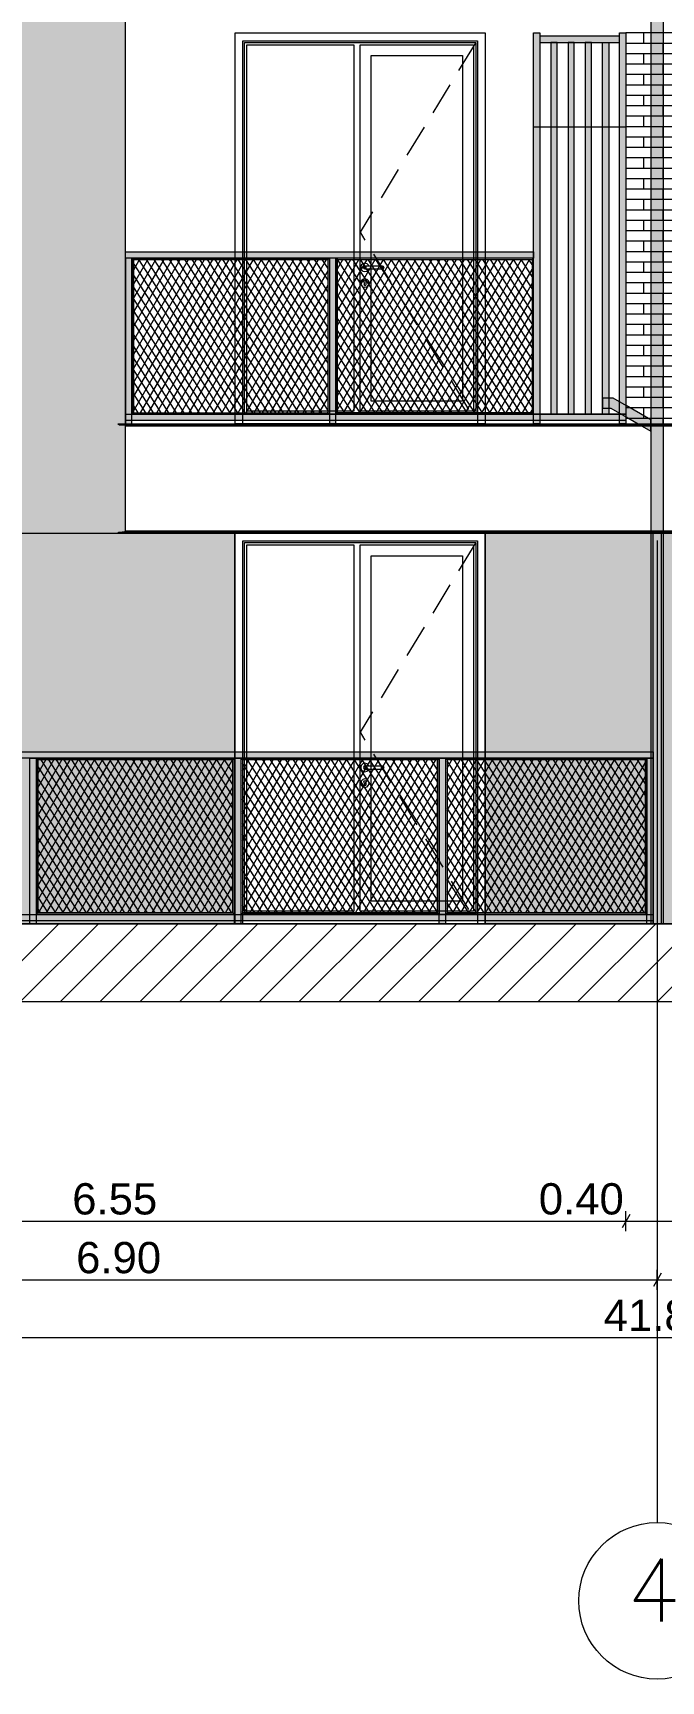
# Model space of a CAD drawing. Header units: millimetres. Extents: x 476244520 to 476657119, y 4620824743 to 4621446928.
# Drawn here: x 476620667 to 476624684, y 4621067900 to 4621078446 of the extents above; entities that cross this region are included whole.
import ezdxf

# ---------------------------------------------------------------- set-up
doc = ezdxf.new("R2010")
doc.units = ezdxf.units.MM
doc.header["$MEASUREMENT"] = 0
doc.set_wipeout_variables(frame=1)
doc.linetypes.add('Hidden Line', pattern=[317.5, 211.666667, -105.833333])
doc.linetypes.add('Wipeout_Contour', pattern=[1000, 0, -1000])
for name, color, linetype, lineweight in [('0_Pen_No__250_Pen_No__255', 255, 'Continuous', 0), ('0_Pen_No__250_Pen_No__7', 7, 'Continuous', 0), ('2D Drafting - General_Pen_No__7_Pen_No__250', 7, 'Continuous', 0), ('2D Drafting - General_Pen_No__7_Pen_No__7', 7, 'Continuous', 0), ('a-iataki_Pen_No__5_Pen_No__5_Pen_No__142', 142, 'Continuous', 0), ('New_2D Drafting - General_Pen_No__30_Pen_No__9_Pen_No__9_Pen_No__253', 252, 'Continuous', 0), ('New_2D Drafting - General_Pen_No__30_Pen_No__9_Pen_No__9_Pen_No__255', 255, 'Continuous', 0), ('New_2D Drafting - General_Pen_No__30_Pen_No__9_Pen_No__9_Pen_No__7', 7, 'Continuous', 0), ('New_2D Drafting - General_Pen_No__4', 7, 'Continuous', 0), ('New_2D Drafting - General_Pen_No__7', 7, 'Continuous', 0), ('New_Structural - Bearing_Pen_No__250', 7, 'Continuous', 0), ('Structural - Bearing_Pen_No__250', 7, 'Continuous', 0), ('zoma_Pen_No__142', 142, 'Continuous', 0), ('zoma_Pen_No__5_Pen_No__5_Pen_No__142', 142, 'Continuous', 0)]:
    doc.layers.add(name, color=color, linetype=linetype, lineweight=lineweight)
doc.layers.add('New_2D Drafting - General_Pen_No__30_Pen_No__9_Pen_No__9', color=7, linetype='Continuous')
doc.layers.add('zoma', color=7, linetype='Continuous')
doc.styles.add('GENERATED_STYLE_2', font='arial.ttf')
doc.dimstyles.new('GENERATED_STYLE__1', dxfattribs={"dimtxt": 200, "dimasz": 64.421331, "dimexe": 0.18, "dimexo": 3, "dimgap": 0.09, "dimtad": 1, "dimtih": 1, "dimtoh": 1, "dimlfac": 0.001, "dimzin": 0, "dimdsep": 46, "dimtxsty": 'GENERATED_STYLE_2', "dimblk": 'ARROWHEAD_2', "dimblk1": 'ARROWHEAD_2', "dimblk2": 'ARROWHEAD_2', "dimcen": 0.09, "dimclrd": 142, "dimclre": 142, "dimclrt": 142, "dimadec": 0, "dimazin": 0, "dimtfac": 1, "dimtdec": 4, "dimtmove": 0, "dimatfit": 3, "dimfxl": 1, "dimtolj": 1, "dimtzin": 0, "dimarcsym": 0})
pattern_1 = [(0, (476844527.15, 4621385791.044), (0, 66.64), []), (90, (476844527.15, 4621385791.04), (-244.8, 0), [66.64, -66.64]), (90, (476844649.55, 4621385857.68), (-244.8, 0), [66.64, -66.64])]
pattern_2 = [(60, (476844527.15, 4621385791.044), (-38.971143, 22.5), []), (122.833095, (476844527.15, 4621385791.044), (36.8060797, 18.75), [])]

# ---------------------------------------------------------------- blocks, each defined once
blk = doc.blocks.new('*D19', base_point=(476844527, 4621385791))
at = {"layer": 'zoma_Pen_No__142', "color": 142, "linetype": 'Continuous', "lineweight": 0, "transparency": 16777216}
for p, q in [((476617784, 4621070510), (476617735, 4621070425)), ((476617759, 4621070404), (476617759, 4621070531)), ((476617759, 4621070467), (476624659, 4621070467)), ((476624684, 4621070510), (476624635, 4621070425)), ((476624659, 4621070404), (476624659, 4621070531))]:
    blk.add_line(p, q, dxfattribs=at)
at = {"layer": 'zoma_Pen_No__142', "color": 142, "lineweight": 0, "transparency": 16777216, "insert": (476620943, 4621070507), "char_height": 200, "attachment_point": 7, "style": 'GENERATED_STYLE_2'}
blk.add_mtext('\\A1;{\\pql;\\fArial CYR|b0|i0|c204|p34;6.90}', dxfattribs=at)
blk = doc.blocks.new('ARROWHEAD_2')
at = {"color": 0, "linetype": 'Continuous', "lineweight": 0}
for p, q in [((0, 0), (-1, 0)), ((-0.38, -0.66), (0.38, 0.66))]:
    blk.add_line(p, q, dxfattribs=at)
blk = doc.blocks.new('*D20', base_point=(476844527, 4621385791))
at = {"layer": 'zoma_Pen_No__142', "color": 142, "linetype": 'Continuous', "lineweight": 0, "transparency": 16777216}
for p, q in [((476624684, 4621070510), (476624635, 4621070425)), ((476624659, 4621070404), (476624659, 4621070531)), ((476624659, 4621070467), (476631559, 4621070467)), ((476631584, 4621070510), (476631535, 4621070425)), ((476631559, 4621070404), (476631559, 4621070531))]:
    blk.add_line(p, q, dxfattribs=at)
at = {"layer": 'zoma_Pen_No__142', "color": 142, "lineweight": 0, "transparency": 16777216, "insert": (476627843, 4621070507), "char_height": 200, "attachment_point": 7, "style": 'GENERATED_STYLE_2'}
blk.add_mtext('\\A1;{\\pql;\\fArial CYR|b0|i0|c204|p34;6.90}', dxfattribs=at)
blk = doc.blocks.new('*D23', base_point=(476844527, 4621385791))
at = {"layer": 'zoma_Pen_No__142', "color": 142, "linetype": 'Continuous', "lineweight": 0, "transparency": 16777216}
for p, q in [((476603759, 4621070035), (476603759, 4621070162)), ((476645559, 4621070035), (476645559, 4621070162)), ((476603718, 4621070098), (476603759, 4621070098)), ((476603784, 4621070141), (476603735, 4621070056)), ((476603759, 4621070098), (476645559, 4621070098)), ((476645535, 4621070056), (476645584, 4621070141)), ((476645559, 4621070098), (476645601, 4621070098))]:
    blk.add_line(p, q, dxfattribs=at)
at = {"layer": 'zoma_Pen_No__142', "color": 142, "lineweight": 0, "transparency": 16777216, "insert": (476624317, 4621070138), "char_height": 200, "attachment_point": 7, "style": 'GENERATED_STYLE_2'}
blk.add_mtext('\\A1;{\\pql;\\fArial CYR|b0|i0|c204|p34;41.80}', dxfattribs=at)
blk = doc.blocks.new('*D192', base_point=(476844527, 4621385791))
at = {"layer": 'zoma_Pen_No__142', "color": 142, "linetype": 'Continuous', "lineweight": 0, "transparency": 16777216}
for p, q in [((476617934, 4621070886), (476617885, 4621070801)), ((476617909, 4621070780), (476617909, 4621070907)), ((476624484, 4621070886), (476624435, 4621070801)), ((476624459, 4621070780), (476624459, 4621070907)), ((476617909, 4621070843), (476624459, 4621070843))]:
    blk.add_line(p, q, dxfattribs=at)
at = {"layer": 'zoma_Pen_No__142', "color": 142, "lineweight": 0, "transparency": 16777216, "char_height": 200, "attachment_point": 7, "style": 'GENERATED_STYLE_2'}
for s, insert in [('\\A1;{\\pql;\\fArial CYR|b0|i0|c204|p34;6.55}', (476620918, 4621070883)), ('\\A1;{\\pql;\\fArial CYR|b0|i0|c204|p34;0.40}', (476623902, 4621070883))]:
    blk.add_mtext(s, dxfattribs=dict(at, insert=insert))
blk = doc.blocks.new('*D193', base_point=(476844527, 4621385791))
at = {"layer": 'zoma_Pen_No__142', "color": 142, "linetype": 'Continuous', "lineweight": 0, "transparency": 16777216}
for p, q in [((476624484, 4621070886), (476624435, 4621070801)), ((476624459, 4621070780), (476624459, 4621070907)), ((476624884, 4621070886), (476624835, 4621070801)), ((476624859, 4621070780), (476624859, 4621070907)), ((476624459, 4621070843), (476624859, 4621070843))]:
    blk.add_line(p, q, dxfattribs=at)

msp = doc.modelspace()

# ---------------------------------------------------------------- hatches: boundary and pattern name
at = {"layer": '2D Drafting - General_Pen_No__7_Pen_No__7', "linetype": 'Continuous', "lineweight": 0}
h = msp.add_hatch(dxfattribs=at)
h.set_pattern_fill('MASONRY_BLOCK', style=0, pattern_type=2)
h.set_pattern_definition([(45, (476844527.15, 4621385791.04), (-127.27922, 127.27922), [])])
h.paths.add_polyline_path([(476597119.001, 4621072245.534), (476597119.001, 4621072745.53), (476655443.329, 4621072745.535), (476655443.329, 4621072245.534)])
at = {"layer": 'New_2D Drafting - General_Pen_No__30_Pen_No__9_Pen_No__9_Pen_No__253', "linetype": 'Continuous', "lineweight": 0}
h = msp.add_hatch(dxfattribs=at)
h.set_pattern_fill('BRICK___RUNNING_BOND', color=252, style=0, pattern_type=2)
h.set_pattern_definition(pattern_1)
h.paths.add_polyline_path([(476617959.239, 4621075245.534), (476621259.239, 4621075245.534), (476621259.239, 4621084845.57), (476624459.239, 4621084845.57), (476624459.239, 4621082345.576), (476624859.239, 4621082345.576), (476624859.239, 4621084845.57), (476628059.239, 4621084845.57), (476628059.239, 4621075245.581), (476631359.239, 4621075245.581), (476631359.239, 4621085945.125), (476617959.239, 4621085945.125)])
h.paths.add_polyline_path([(476618659.237, 4621084845.569), (476618659.237, 4621083245.569), (476620259.237, 4621083245.569), (476620259.237, 4621084845.569)], flags=0)
h.paths.add_polyline_path([(476618659.237, 4621081645.569), (476618659.237, 4621080045.569), (476620259.237, 4621080045.569), (476620259.237, 4621081645.569)], flags=0)
h.paths.add_polyline_path([(476618659.237, 4621078445.569), (476618659.237, 4621076845.569), (476620259.237, 4621076845.569), (476620259.237, 4621078445.569)], flags=0)
h.paths.add_polyline_path([(476630659.241, 4621081645.569), (476629059.241, 4621081645.569), (476629059.241, 4621080045.569), (476630659.241, 4621080045.569)], flags=0)
h.paths.add_polyline_path([(476630659.241, 4621078445.569), (476629059.241, 4621078445.569), (476629059.241, 4621076845.569), (476630659.241, 4621076845.569)], flags=0)
h.paths.add_polyline_path([(476630659.241, 4621084845.569), (476629059.241, 4621084845.569), (476629059.241, 4621083245.569), (476630659.241, 4621083245.569)], flags=0)
for points in [[(476620259.049, 4621075245.569), (476621959.049, 4621075245.569), (476621959.049, 4621072745.499), (476620259.049, 4621072745.499)], [(476623559.049, 4621075245.569), (476625759.053, 4621075245.569), (476625759.053, 4621072745.499), (476623559.049, 4621072745.499)]]:
    msp.add_hatch(color=252, dxfattribs=at).paths.add_polyline_path(points)
at = {"layer": 'New_2D Drafting - General_Pen_No__30_Pen_No__9_Pen_No__9_Pen_No__255', "linetype": 'Continuous', "lineweight": 0}
for points in [[(476623869.239, 4621078445.57), (476623909.239, 4621078445.57), (476623909.239, 4621075945.576), (476623869.239, 4621075945.576)], [(476623979.239, 4621078385.483), (476623979.239, 4621076005.602), (476624019.239, 4621076005.602), (476624019.239, 4621078385.483)], [(476624089.239, 4621078385.483), (476624089.239, 4621076005.602), (476624129.239, 4621076005.602), (476624129.239, 4621078385.483)], [(476624199.239, 4621078385.483), (476624199.239, 4621076005.602), (476624239.239, 4621076005.602), (476624239.239, 4621078385.483)], [(476624309.239, 4621078385.483), (476624349.239, 4621078385.483), (476624349.239, 4621076005.602), (476624309.239, 4621076005.602)], [(476621259.239, 4621077005.603), (476621259.239, 4621077045.603), (476623869.014, 4621077045.603), (476623869.014, 4621077005.603)], [(476621259.239, 4621075945.61), (476621299.239, 4621075945.61), (476621299.239, 4621077005.603), (476621259.239, 4621077005.603)], [(476621299.239, 4621076005.576), (476621309.239, 4621076015.576), (476621309.239, 4621076995.603), (476621299.239, 4621077005.603)], [(476622554.126, 4621076995.603), (476622564.126, 4621077005.603), (476621299.239, 4621077005.603), (476621309.239, 4621076995.603)], [(476622564.126, 4621076005.576), (476622554.126, 4621076015.576), (476622554.126, 4621076995.603), (476622564.126, 4621077005.603)], [(476622564.126, 4621075945.576), (476622604.126, 4621075945.576), (476622604.126, 4621077005.603), (476622564.126, 4621077005.603)], [(476622604.126, 4621076005.602), (476622614.126, 4621076015.602), (476622614.126, 4621076995.63), (476622604.126, 4621077005.63)], [(476623858.928, 4621076995.603), (476623869.014, 4621077005.603), (476622604.153, 4621077005.603), (476622614.153, 4621076995.603)], [(476623869.014, 4621077005.603), (476623858.928, 4621076995.603), (476623858.928, 4621076015.576), (476623869.014, 4621076005.602)], [(476622554.126, 4621076015.602), (476622564.126, 4621076005.602), (476621299.239, 4621076005.602), (476621309.239, 4621076015.602)], [(476623858.917, 4621076015.587), (476623869.014, 4621076005.602), (476622604.153, 4621076005.602), (476622614.16, 4621076015.61)], [(476624684.051, 4621075245.581), (476624684.051, 4621072745.532), (476624634.051, 4621072745.532), (476624634.051, 4621075245.581)], [(476624634.051, 4621073845.526), (476624634.051, 4621073805.526), (476618009.051, 4621073805.526), (476618009.051, 4621073845.526)], [(476620687.051, 4621072745.499), (476620647.051, 4621072745.499), (476620647.051, 4621073805.526), (476620687.051, 4621073805.526)], [(476620697.051, 4621073795.526), (476620687.051, 4621073805.526), (476621956.051, 4621073805.526), (476621946.051, 4621073795.526)], [(476620687.051, 4621072805.499), (476620697.051, 4621072815.499), (476620697.051, 4621073795.526), (476620687.051, 4621073805.526)], [(476621956.051, 4621072805.499), (476621946.051, 4621072815.499), (476621946.051, 4621073795.526), (476621956.051, 4621073805.526)], [(476621996.051, 4621072745.499), (476621956.051, 4621072745.499), (476621956.051, 4621073805.526), (476621996.051, 4621073805.526)], [(476622006.051, 4621073795.526), (476621996.051, 4621073805.526), (476623265.051, 4621073805.526), (476623255.051, 4621073795.526)], [(476623265.051, 4621072805.499), (476623255.051, 4621072815.499), (476623255.051, 4621073795.526), (476623265.051, 4621073805.526)], [(476623305.051, 4621072745.499), (476623265.051, 4621072745.499), (476623265.051, 4621073805.526), (476623305.051, 4621073805.526)], [(476623315.051, 4621073795.526), (476623305.051, 4621073805.526), (476624594.051, 4621073805.526), (476624584.051, 4621073795.526)], [(476624594.051, 4621072805.499), (476624584.051, 4621072815.499), (476624584.051, 4621073795.526), (476624594.051, 4621073805.526)], [(476624634.051, 4621072745.532), (476624594.051, 4621072745.532), (476624594.051, 4621073805.526), (476624634.051, 4621073805.526)], [(476624634.056, 4621072805.525), (476624634.056, 4621072765.525), (476618009.051, 4621072765.525), (476618009.051, 4621072805.525)], [(476620697.051, 4621072815.499), (476620687.051, 4621072805.499), (476621956.051, 4621072805.499), (476621946.051, 4621072815.499)], [(476622006.051, 4621072815.499), (476621996.051, 4621072805.499), (476623265.051, 4621072805.499), (476623255.051, 4621072815.499)], [(476623315.051, 4621072815.499), (476623305.051, 4621072805.499), (476624594.051, 4621072805.499), (476624584.051, 4621072815.499)]]:
    msp.add_hatch(color=255, dxfattribs=at).paths.add_polyline_path(points)
at = {"layer": 'New_2D Drafting - General_Pen_No__7', "linetype": 'Continuous', "lineweight": 0}
h = msp.add_hatch(dxfattribs=at)
h.set_pattern_fill('BATT_INSULATION', style=0, pattern_type=2)
h.set_pattern_definition(pattern_2)
h.paths.add_polyline_path([(476621309.239, 4621076015.602), (476622554.126, 4621076015.602), (476622554.126, 4621076995.603), (476621309.239, 4621076995.603)])
h = msp.add_hatch(dxfattribs=at)
h.set_pattern_fill('BATT_INSULATION', style=0, pattern_type=2)
h.set_pattern_definition(pattern_2)
h.paths.add_polyline_path([(476622614.126, 4621076995.603), (476623858.928, 4621076995.603), (476623858.928, 4621076015.576), (476622614.126, 4621076015.576)])
h = msp.add_hatch(dxfattribs=at)
h.set_pattern_fill('BATT_INSULATION', style=0, pattern_type=2)
h.set_pattern_definition(pattern_2)
h.paths.add_polyline_path([(476621946.051, 4621073795.526), (476620697.051, 4621073795.526), (476620697.051, 4621072815.499), (476621946.051, 4621072815.499)])
h = msp.add_hatch(dxfattribs=at)
h.set_pattern_fill('BATT_INSULATION', style=0, pattern_type=2)
h.set_pattern_definition(pattern_2)
h.paths.add_polyline_path([(476623255.051, 4621073795.526), (476622006.051, 4621073795.526), (476622006.051, 4621072815.499), (476623255.051, 4621072815.499)])
h = msp.add_hatch(dxfattribs=at)
h.set_pattern_fill('BATT_INSULATION', style=0, pattern_type=2)
h.set_pattern_definition(pattern_2)
h.paths.add_polyline_path([(476624584.051, 4621073795.526), (476623315.051, 4621073795.526), (476623315.051, 4621072815.499), (476624584.051, 4621072815.499)])

# ---------------------------------------------------------------- linework, layer by layer
at = {"layer": '2D Drafting - General_Pen_No__7_Pen_No__250', "color": 7, "linetype": 'Continuous', "lineweight": 0, "flags": 128}
msp.add_lwpolyline([(476597119.001, 4621072245.534), (476597119.001, 4621072745.53), (476655443.329, 4621072745.535), (476655443.329, 4621072245.534)], close=True, dxfattribs=at)
at = {"layer": '2D Drafting - General_Pen_No__7_Pen_No__7', "color": 7, "linetype": 'Continuous', "lineweight": 0, "flags": 128}
for points in [[(476623555.121, 4621075945.569), (476621959.237, 4621075945.569), (476621959.237, 4621078445.569), (476623559.237, 4621078445.569)], [(476623559.237, 4621078445.569), (476623559.237, 4621075945.569), (476623555.121, 4621075945.569)], [(476623554.933, 4621072745.569), (476621959.049, 4621072745.569), (476621959.049, 4621075245.569), (476623559.049, 4621075245.569)], [(476623559.049, 4621075245.569), (476623559.049, 4621072745.569), (476623554.933, 4621072745.569)]]:
    msp.add_lwpolyline(points, dxfattribs=at)
for points in [[(476622009.237, 4621078395.568), (476623509.237, 4621078395.568), (476623509.237, 4621075945.569), (476622009.237, 4621075945.571)], [(476622019.237, 4621078385.568), (476623499.237, 4621078385.568), (476623499.237, 4621076005.571), (476622019.237, 4621076005.571)], [(476622034.237, 4621078370.568), (476622719.237, 4621078370.568), (476622719.237, 4621076025.571), (476622034.237, 4621076025.571)], [(476622759.233, 4621078370.568), (476623484.237, 4621078370.568), (476623484.237, 4621076025.571), (476622759.237, 4621076025.571)], [(476622829.237, 4621078300.568), (476623414.237, 4621078300.568), (476623414.237, 4621076090.571), (476622829.237, 4621076090.571)], [(476622009.049, 4621075195.568), (476623509.049, 4621075195.568), (476623509.049, 4621072745.569), (476622009.049, 4621072745.571)], [(476622019.049, 4621075185.568), (476623499.049, 4621075185.568), (476623499.049, 4621072805.571), (476622019.049, 4621072805.571)], [(476622034.049, 4621075170.568), (476622719.049, 4621075170.568), (476622719.049, 4621072825.571), (476622034.049, 4621072825.571)], [(476622759.045, 4621075170.568), (476623484.049, 4621075170.568), (476623484.049, 4621072825.571), (476622759.049, 4621072825.571)], [(476622829.049, 4621075100.568), (476623414.049, 4621075100.568), (476623414.049, 4621072890.571), (476622829.049, 4621072890.571)]]:
    msp.add_lwpolyline(points, close=True, dxfattribs=at)
at = {"layer": '2D Drafting - General_Pen_No__7_Pen_No__7', "color": 7, "linetype": 'Hidden Line', "lineweight": 0, "flags": 128}
for points in [[(476623499.237, 4621078385.568), (476622759.237, 4621077171.445), (476623508.46, 4621075946.853)], [(476623499.049, 4621075185.568), (476622759.049, 4621073971.445), (476623508.272, 4621072746.853)]]:
    msp.add_lwpolyline(points, dxfattribs=at)
at = {"layer": 'New_2D Drafting - General_Pen_No__30_Pen_No__9_Pen_No__9_Pen_No__7', "color": 7, "linetype": 'Continuous', "lineweight": 0, "flags": 128}
for points in [[(476617959.239, 4621075245.534), (476621259.239, 4621075245.534), (476621259.239, 4621084845.57), (476624459.239, 4621084845.57), (476624459.239, 4621082345.576), (476624859.239, 4621082345.576), (476624859.239, 4621084845.57), (476628059.239, 4621084845.57), (476628059.239, 4621075245.581), (476631359.239, 4621075245.581), (476631359.239, 4621085945.125), (476617959.239, 4621085945.125)], [(476623869.239, 4621078445.57), (476623909.239, 4621078445.57), (476623909.239, 4621075945.576), (476623869.239, 4621075945.576)], [(476623979.239, 4621078385.483), (476623979.239, 4621076005.602), (476624019.239, 4621076005.602), (476624019.239, 4621078385.483)], [(476624089.239, 4621078385.483), (476624089.239, 4621076005.602), (476624129.239, 4621076005.602), (476624129.239, 4621078385.483)], [(476624199.239, 4621078385.483), (476624199.239, 4621076005.602), (476624239.239, 4621076005.602), (476624239.239, 4621078385.483)], [(476624309.239, 4621078385.483), (476624349.239, 4621078385.483), (476624349.239, 4621076005.602), (476624309.239, 4621076005.602)], [(476621259.239, 4621077005.603), (476621259.239, 4621077045.603), (476623869.014, 4621077045.603), (476623869.014, 4621077005.603)], [(476621259.239, 4621075945.61), (476621299.239, 4621075945.61), (476621299.239, 4621077005.603), (476621259.239, 4621077005.603)], [(476621299.239, 4621076005.576), (476621309.239, 4621076015.576), (476621309.239, 4621076995.603), (476621299.239, 4621077005.603)], [(476622554.126, 4621076995.603), (476622564.126, 4621077005.603), (476621299.239, 4621077005.603), (476621309.239, 4621076995.603)], [(476622564.126, 4621076005.576), (476622554.126, 4621076015.576), (476622554.126, 4621076995.603), (476622564.126, 4621077005.603)], [(476622564.126, 4621075945.576), (476622604.126, 4621075945.576), (476622604.126, 4621077005.603), (476622564.126, 4621077005.603)], [(476622604.126, 4621076005.602), (476622614.126, 4621076015.602), (476622614.126, 4621076995.63), (476622604.126, 4621077005.63)], [(476623858.928, 4621076995.603), (476623869.014, 4621077005.603), (476622604.153, 4621077005.603), (476622614.153, 4621076995.603)], [(476623869.014, 4621077005.603), (476623858.928, 4621076995.603), (476623858.928, 4621076015.576), (476623869.014, 4621076005.602)], [(476622554.126, 4621076015.602), (476622564.126, 4621076005.602), (476621299.239, 4621076005.602), (476621309.239, 4621076015.602)], [(476623858.917, 4621076015.587), (476623869.014, 4621076005.602), (476622604.153, 4621076005.602), (476622614.16, 4621076015.61)], [(476620259.049, 4621075245.569), (476621959.049, 4621075245.569), (476621959.049, 4621072745.499), (476620259.049, 4621072745.499)], [(476623559.049, 4621075245.569), (476625759.053, 4621075245.569), (476625759.053, 4621072745.499), (476623559.049, 4621072745.499)], [(476624684.051, 4621075245.581), (476624684.051, 4621072745.532), (476624634.051, 4621072745.532), (476624634.051, 4621075245.581)], [(476624634.051, 4621073845.526), (476624634.051, 4621073805.526), (476618009.051, 4621073805.526), (476618009.051, 4621073845.526)], [(476620687.051, 4621072745.499), (476620647.051, 4621072745.499), (476620647.051, 4621073805.526), (476620687.051, 4621073805.526)], [(476620697.051, 4621073795.526), (476620687.051, 4621073805.526), (476621956.051, 4621073805.526), (476621946.051, 4621073795.526)], [(476620687.051, 4621072805.499), (476620697.051, 4621072815.499), (476620697.051, 4621073795.526), (476620687.051, 4621073805.526)], [(476621956.051, 4621072805.499), (476621946.051, 4621072815.499), (476621946.051, 4621073795.526), (476621956.051, 4621073805.526)], [(476621996.051, 4621072745.499), (476621956.051, 4621072745.499), (476621956.051, 4621073805.526), (476621996.051, 4621073805.526)], [(476622006.051, 4621073795.526), (476621996.051, 4621073805.526), (476623265.051, 4621073805.526), (476623255.051, 4621073795.526)], [(476623265.051, 4621072805.499), (476623255.051, 4621072815.499), (476623255.051, 4621073795.526), (476623265.051, 4621073805.526)], [(476623305.051, 4621072745.499), (476623265.051, 4621072745.499), (476623265.051, 4621073805.526), (476623305.051, 4621073805.526)], [(476623315.051, 4621073795.526), (476623305.051, 4621073805.526), (476624594.051, 4621073805.526), (476624584.051, 4621073795.526)], [(476624594.051, 4621072805.499), (476624584.051, 4621072815.499), (476624584.051, 4621073795.526), (476624594.051, 4621073805.526)], [(476624634.051, 4621072745.532), (476624594.051, 4621072745.532), (476624594.051, 4621073805.526), (476624634.051, 4621073805.526)], [(476624634.056, 4621072805.525), (476624634.056, 4621072765.525), (476618009.051, 4621072765.525), (476618009.051, 4621072805.525)], [(476620697.051, 4621072815.499), (476620687.051, 4621072805.499), (476621956.051, 4621072805.499), (476621946.051, 4621072815.499)], [(476622006.051, 4621072815.499), (476621996.051, 4621072805.499), (476623265.051, 4621072805.499), (476623255.051, 4621072815.499)], [(476623315.051, 4621072815.499), (476623305.051, 4621072805.499), (476624594.051, 4621072805.499), (476624584.051, 4621072815.499)]]:
    msp.add_lwpolyline(points, close=True, dxfattribs=at)
at = {"layer": 'New_2D Drafting - General_Pen_No__4', "color": 7, "linetype": 'Continuous', "lineweight": 0, "flags": 128}
for points in [[(476621309.239, 4621076015.602), (476622554.126, 4621076015.602), (476622554.126, 4621076995.603), (476621309.239, 4621076995.603)], [(476622614.126, 4621076995.603), (476623858.928, 4621076995.603), (476623858.928, 4621076015.576), (476622614.126, 4621076015.576)], [(476621946.051, 4621073795.526), (476620697.051, 4621073795.526), (476620697.051, 4621072815.499), (476621946.051, 4621072815.499)], [(476623255.051, 4621073795.526), (476622006.051, 4621073795.526), (476622006.051, 4621072815.499), (476623255.051, 4621072815.499)], [(476624584.051, 4621073795.526), (476623315.051, 4621073795.526), (476623315.051, 4621072815.499), (476624584.051, 4621072815.499)]]:
    msp.add_lwpolyline(points, close=True, dxfattribs=at)
at = {"layer": 'New_Structural - Bearing_Pen_No__250', "color": 7, "linetype": 'Continuous', "lineweight": 0}
for p, q in [((476622766.745, 4621076959.069), (476622763.127, 4621076945.569)), ((476622763.127, 4621076945.569), (476622766.745, 4621076932.069)), ((476622776.627, 4621076968.952), (476622766.745, 4621076959.069)), ((476622766.745, 4621076932.069), (476622776.627, 4621076922.186)), ((476622790.127, 4621076972.569), (476622776.627, 4621076968.952)), ((476622776.627, 4621076922.186), (476622790.127, 4621076918.569)), ((476622783.056, 4621076952.64), (476622780.127, 4621076945.569)), ((476622780.127, 4621076945.569), (476622783.056, 4621076938.498)), ((476622784.608, 4621076952.64), (476622781.849, 4621076945.569)), ((476622781.849, 4621076945.569), (476622784.608, 4621076938.498)), ((476622790.127, 4621076955.569), (476622783.056, 4621076952.64)), ((476622783.056, 4621076938.498), (476622790.127, 4621076935.569)), ((476622789.423, 4621076952.64), (476622787.311, 4621076945.569)), ((476622787.311, 4621076945.569), (476622789.423, 4621076938.498)), ((476622803.627, 4621076968.952), (476622790.127, 4621076972.569)), ((476622790.127, 4621076955.569), (476622791.269, 4621076955.569)), ((476622790.127, 4621076935.569), (476622791.269, 4621076935.569)), ((476622790.127, 4621076918.569), (476622803.627, 4621076922.186)), ((476622791.269, 4621076955.569), (476622794.521, 4621076955.569)), ((476622791.269, 4621076935.569), (476622794.521, 4621076935.569)), ((476622794.521, 4621076955.569), (476622799.387, 4621076955.569)), ((476622794.521, 4621076935.569), (476622799.387, 4621076935.569)), ((476622796.628, 4621076952.64), (476622795.485, 4621076945.569)), ((476622795.485, 4621076945.569), (476622796.628, 4621076938.498)), ((476622799.387, 4621076955.569), (476622805.127, 4621076955.569)), ((476622799.387, 4621076935.569), (476622805.127, 4621076935.569)), ((476622813.51, 4621076959.069), (476622803.627, 4621076968.952)), ((476622803.627, 4621076922.186), (476622813.51, 4621076932.069)), ((476622805.127, 4621076955.569), (476622885.127, 4621076955.569)), ((476622805.127, 4621076935.569), (476622885.127, 4621076935.569)), ((476622814.448, 4621076955.569), (476622813.51, 4621076959.069)), ((476622813.51, 4621076932.069), (476622814.448, 4621076935.569)), ((476622885.127, 4621076955.569), (476622890.868, 4621076955.569)), ((476622885.127, 4621076935.569), (476622890.868, 4621076935.569)), ((476622890.868, 4621076955.569), (476622895.734, 4621076955.569)), ((476622890.868, 4621076935.569), (476622895.734, 4621076935.569)), ((476622893.627, 4621076952.64), (476622894.769, 4621076945.569)), ((476622894.769, 4621076945.569), (476622893.627, 4621076938.498)), ((476622895.734, 4621076955.569), (476622898.986, 4621076955.569)), ((476622895.734, 4621076935.569), (476622898.986, 4621076935.569)), ((476622898.986, 4621076955.569), (476622900.127, 4621076955.569)), ((476622898.986, 4621076935.569), (476622900.127, 4621076935.569)), ((476622900.127, 4621076955.569), (476622907.198, 4621076952.64)), ((476622907.198, 4621076938.498), (476622900.127, 4621076935.569)), ((476622900.832, 4621076952.64), (476622902.944, 4621076945.569)), ((476622902.944, 4621076945.569), (476622900.832, 4621076938.498)), ((476622905.646, 4621076952.64), (476622908.405, 4621076945.569)), ((476622908.405, 4621076945.569), (476622905.646, 4621076938.498)), ((476622907.198, 4621076952.64), (476622910.127, 4621076945.569)), ((476622910.127, 4621076945.569), (476622907.198, 4621076938.498)), ((476622766.745, 4621076859.069), (476622763.127, 4621076845.569)), ((476622763.127, 4621076845.569), (476622766.745, 4621076832.069)), ((476622776.627, 4621076868.952), (476622766.745, 4621076859.069)), ((476622766.745, 4621076832.069), (476622776.627, 4621076822.186)), ((476622790.127, 4621076872.569), (476622776.627, 4621076868.952)), ((476622776.627, 4621076822.186), (476622790.127, 4621076818.569)), ((476622783.407, 4621076857.209), (476622782.659, 4621076855.261)), ((476622785.127, 4621076849.969), (476622782.659, 4621076855.261)), ((476622783.407, 4621076857.209), (476622784.752, 4621076860.713)), ((476622784.752, 4621076860.713), (476622790.127, 4621076862.995)), ((476622785.127, 4621076848.456), (476622785.127, 4621076849.969)), ((476622785.127, 4621076848.456), (476622785.127, 4621076845.569)), ((476622785.127, 4621076845.569), (476622785.127, 4621076842.682)), ((476622785.127, 4621076842.682), (476622785.127, 4621076836.909)), ((476622785.127, 4621076836.909), (476622785.127, 4621076833.069)), ((476622786.592, 4621076829.534), (476622785.127, 4621076833.069)), ((476622790.127, 4621076828.069), (476622786.592, 4621076829.534)), ((476622803.627, 4621076868.952), (476622790.127, 4621076872.569)), ((476622790.127, 4621076862.995), (476622795.503, 4621076860.713)), ((476622793.663, 4621076829.534), (476622790.127, 4621076828.069)), ((476622790.127, 4621076818.569), (476622803.627, 4621076822.186)), ((476622795.127, 4621076833.069), (476622793.663, 4621076829.534)), ((476622797.595, 4621076855.261), (476622795.127, 4621076849.969)), ((476622795.127, 4621076849.969), (476622795.127, 4621076848.456)), ((476622795.127, 4621076848.456), (476622795.127, 4621076845.569)), ((476622795.127, 4621076845.569), (476622795.127, 4621076842.682)), ((476622795.127, 4621076842.682), (476622795.127, 4621076836.909)), ((476622795.127, 4621076836.909), (476622795.127, 4621076833.069)), ((476622796.848, 4621076857.209), (476622795.503, 4621076860.713)), ((476622796.848, 4621076857.209), (476622797.595, 4621076855.261)), ((476622813.51, 4621076859.069), (476622803.627, 4621076868.952)), ((476622803.627, 4621076822.186), (476622813.51, 4621076832.069)), ((476622817.127, 4621076845.569), (476622813.51, 4621076859.069)), ((476622813.51, 4621076832.069), (476622817.127, 4621076845.569)), ((476622766.557, 4621073759.069), (476622762.939, 4621073745.569)), ((476622762.939, 4621073745.569), (476622766.557, 4621073732.069)), ((476622776.439, 4621073768.952), (476622766.557, 4621073759.069)), ((476622789.939, 4621073772.569), (476622776.439, 4621073768.952)), ((476622782.868, 4621073752.64), (476622779.939, 4621073745.569)), ((476622779.939, 4621073745.569), (476622782.868, 4621073738.498)), ((476622784.42, 4621073752.64), (476622781.661, 4621073745.569)), ((476622781.661, 4621073745.569), (476622784.42, 4621073738.498)), ((476622789.939, 4621073755.569), (476622782.868, 4621073752.64)), ((476622782.868, 4621073738.498), (476622789.939, 4621073735.569)), ((476622789.235, 4621073752.64), (476622787.123, 4621073745.569)), ((476622787.123, 4621073745.569), (476622789.235, 4621073738.498)), ((476622803.439, 4621073768.952), (476622789.939, 4621073772.569)), ((476622789.939, 4621073755.569), (476622791.081, 4621073755.569)), ((476622789.939, 4621073735.569), (476622791.081, 4621073735.569)), ((476622791.081, 4621073755.569), (476622794.333, 4621073755.569)), ((476622791.081, 4621073735.569), (476622794.333, 4621073735.569)), ((476622794.333, 4621073755.569), (476622799.199, 4621073755.569)), ((476622794.333, 4621073735.569), (476622799.199, 4621073735.569)), ((476622796.44, 4621073752.64), (476622795.297, 4621073745.569)), ((476622795.297, 4621073745.569), (476622796.44, 4621073738.498)), ((476622799.199, 4621073755.569), (476622804.939, 4621073755.569)), ((476622799.199, 4621073735.569), (476622804.939, 4621073735.569)), ((476622813.322, 4621073759.069), (476622803.439, 4621073768.952)), ((476622804.939, 4621073755.569), (476622884.939, 4621073755.569)), ((476622804.939, 4621073735.569), (476622884.939, 4621073735.569)), ((476622814.26, 4621073755.569), (476622813.322, 4621073759.069)), ((476622813.322, 4621073732.069), (476622814.26, 4621073735.569)), ((476622884.939, 4621073755.569), (476622890.68, 4621073755.569)), ((476622884.939, 4621073735.569), (476622890.68, 4621073735.569)), ((476622890.68, 4621073755.569), (476622895.546, 4621073755.569)), ((476622890.68, 4621073735.569), (476622895.546, 4621073735.569)), ((476622893.439, 4621073752.64), (476622894.581, 4621073745.569)), ((476622894.581, 4621073745.569), (476622893.439, 4621073738.498)), ((476622895.546, 4621073755.569), (476622898.798, 4621073755.569)), ((476622895.546, 4621073735.569), (476622898.798, 4621073735.569)), ((476622898.798, 4621073755.569), (476622899.939, 4621073755.569)), ((476622898.798, 4621073735.569), (476622899.939, 4621073735.569)), ((476622899.939, 4621073755.569), (476622907.01, 4621073752.64)), ((476622907.01, 4621073738.498), (476622899.939, 4621073735.569)), ((476622900.644, 4621073752.64), (476622902.756, 4621073745.569)), ((476622902.756, 4621073745.569), (476622900.644, 4621073738.498)), ((476622905.458, 4621073752.64), (476622908.217, 4621073745.569)), ((476622908.217, 4621073745.569), (476622905.458, 4621073738.498)), ((476622907.01, 4621073752.64), (476622909.939, 4621073745.569)), ((476622909.939, 4621073745.569), (476622907.01, 4621073738.498)), ((476622766.557, 4621073659.069), (476622762.939, 4621073645.569)), ((476622762.939, 4621073645.569), (476622766.557, 4621073632.069)), ((476622766.557, 4621073732.069), (476622776.439, 4621073722.186)), ((476622776.439, 4621073668.952), (476622766.557, 4621073659.069)), ((476622766.557, 4621073632.069), (476622776.439, 4621073622.186)), ((476622776.439, 4621073722.186), (476622789.939, 4621073718.569)), ((476622789.939, 4621073672.569), (476622776.439, 4621073668.952)), ((476622783.219, 4621073657.209), (476622782.472, 4621073655.261)), ((476622784.939, 4621073649.969), (476622782.472, 4621073655.261)), ((476622783.219, 4621073657.209), (476622784.564, 4621073660.713)), ((476622784.564, 4621073660.713), (476622789.939, 4621073662.995)), ((476622784.939, 4621073648.456), (476622784.939, 4621073649.969)), ((476622784.939, 4621073648.456), (476622784.939, 4621073645.569)), ((476622784.939, 4621073645.569), (476622784.939, 4621073642.682)), ((476622784.939, 4621073642.682), (476622784.939, 4621073636.909)), ((476622784.939, 4621073636.909), (476622784.939, 4621073633.069)), ((476622786.404, 4621073629.534), (476622784.939, 4621073633.069)), ((476622789.939, 4621073628.069), (476622786.404, 4621073629.534)), ((476622789.939, 4621073718.569), (476622803.439, 4621073722.186)), ((476622803.439, 4621073668.952), (476622789.939, 4621073672.569)), ((476622789.939, 4621073662.995), (476622795.315, 4621073660.713)), ((476622793.475, 4621073629.534), (476622789.939, 4621073628.069)), ((476622794.939, 4621073633.069), (476622793.475, 4621073629.534)), ((476622797.407, 4621073655.261), (476622794.939, 4621073649.969)), ((476622794.939, 4621073649.969), (476622794.939, 4621073648.456)), ((476622794.939, 4621073648.456), (476622794.939, 4621073645.569)), ((476622794.939, 4621073645.569), (476622794.939, 4621073642.682)), ((476622794.939, 4621073642.682), (476622794.939, 4621073636.909)), ((476622794.939, 4621073636.909), (476622794.939, 4621073633.069)), ((476622796.66, 4621073657.209), (476622795.315, 4621073660.713)), ((476622796.66, 4621073657.209), (476622797.407, 4621073655.261)), ((476622803.439, 4621073722.186), (476622813.322, 4621073732.069)), ((476622813.322, 4621073659.069), (476622803.439, 4621073668.952)), ((476622803.439, 4621073622.186), (476622813.322, 4621073632.069)), ((476622816.939, 4621073645.569), (476622813.322, 4621073659.069)), ((476622813.322, 4621073632.069), (476622816.939, 4621073645.569)), ((476622776.439, 4621073622.186), (476622789.939, 4621073618.569)), ((476622789.939, 4621073618.569), (476622803.439, 4621073622.186))]:
    msp.add_line(p, q, dxfattribs=at)
at = {"layer": 'Structural - Bearing_Pen_No__250', "color": 7, "linetype": 'Continuous', "lineweight": 0}
for p, q in [((476621212.913, 4621075943.081), (476621212.913, 4621075945.576)), ((476621213.312, 4621075941.55), (476621212.913, 4621075943.081)), ((476621214.45, 4621075940.253), (476621213.312, 4621075941.55)), ((476621216.153, 4621075939.385), (476621214.45, 4621075940.253)), ((476621217.375, 4621075939.126), (476621216.153, 4621075939.385)), ((476621254.776, 4621075935.136), (476621217.375, 4621075939.126)), ((476621255.998, 4621075934.876), (476621254.776, 4621075935.136)), ((476621257.701, 4621075934.009), (476621255.998, 4621075934.876)), ((476621258.839, 4621075932.712), (476621257.701, 4621075934.009)), ((476621259.239, 4621075931.181), (476621258.839, 4621075932.712)), ((476621259.239, 4621075259.995), (476621259.239, 4621075931.181)), ((476621212.913, 4621075248.077), (476621213.312, 4621075249.607)), ((476621212.913, 4621075245.582), (476621212.913, 4621075248.077)), ((476621212.913, 4621075248.077), (476628105.565, 4621075248.077)), ((476621212.913, 4621075245.582), (476628105.565, 4621075245.582)), ((476621213.312, 4621075249.607), (476621214.45, 4621075250.905)), ((476621214.45, 4621075250.905), (476621216.153, 4621075251.772)), ((476621216.153, 4621075251.772), (476621217.375, 4621075252.032)), ((476621217.375, 4621075252.032), (476621254.776, 4621075256.021)), ((476621217.375, 4621075252.032), (476628101.102, 4621075252.032)), ((476621254.776, 4621075256.021), (476621255.998, 4621075256.281)), ((476621254.776, 4621075256.021), (476628063.701, 4621075256.021)), ((476621255.998, 4621075256.281), (476621257.701, 4621075257.148)), ((476621257.701, 4621075257.148), (476621258.839, 4621075258.446)), ((476621258.839, 4621075258.446), (476621259.239, 4621075259.977)), ((476621259.223, 4621075259.977), (476628059.239, 4621075259.977))]:
    msp.add_line(p, q, dxfattribs=at)
at = {"layer": 'zoma_Pen_No__5_Pen_No__5_Pen_No__142', "color": 142, "linetype": 'Continuous', "lineweight": 0}
msp.add_line((476624659.051, 4621075197.495), (476624659.051, 4621068914.78), dxfattribs=at)
msp.add_circle((476624659.051, 4621068413.665), 501.115, dxfattribs=at)

# ---------------------------------------------------------------- texts
at = {"layer": 'a-iataki_Pen_No__5_Pen_No__5_Pen_No__142', "color": 142, "linetype": 'Continuous', "lineweight": 0, "insert": (476624807.791, 4621068682.256), "char_height": 400, "attachment_point": 3}
msp.add_mtext('\\A1;{\\pqr;\\Ftxt.shx;4}', dxfattribs=at)

# ---------------------------------------------------------------- dimensions: what is measured, and where the dimension line sits
at = {"layer": 'zoma', "color": 142, "linetype": 'Continuous', "lineweight": 0}
for base, p1, p2, picture, middle in [((476624459.051, 4621070843.244), (476617909.051, 4621075813.977), (476624459.051, 4621075668.207), '*D192', (476621177.758, 4621070983.244)), ((476624859.051, 4621070843.244), (476624459.051, 4621075668.207), (476624859.051, 4621075741.092), '*D193', (476624162.203, 4621070983.244)), ((476624659.051, 4621070467.373), (476617759.051, 4621075589.174), (476624659.051, 4621075589.174), '*D19', (476621202.758, 4621070607.373)), ((476631559.051, 4621070467.373), (476624659.051, 4621075589.174), (476631559.051, 4621075349.052), '*D20', (476628102.758, 4621070607.373)), ((476645559.051, 4621070098.448), (476603759.051, 4621058005.896), (476645559.051, 4621057885.009), '*D23', (476624653.109, 4621070238.448))]:
    dim = msp.add_linear_dim(base=base, p1=p1, p2=p2, dimstyle='GENERATED_STYLE__1', dxfattribs=at)
    dim.commit()
    dim.dimension.update_dxf_attribs({"geometry": picture, "text_midpoint": middle, "dimtype": 160})

# ---------------------------------------------------------------- next in the draw order: wipeouts: each hides what was drawn before it
at = {"color": 254, "linetype": 'Wipeout_Contour', "lineweight": 0, "ltscale": 18582368207.86512}
msp.add_wipeout([(476624459.239, 4621075945.576), (476624859.239, 4621075945.576), (476624859.239, 4621078445.582), (476624459.239, 4621078445.582)], dxfattribs=at).dxf.layer = 'New_2D Drafting - General_Pen_No__30_Pen_No__9_Pen_No__9'

# ---------------------------------------------------------------- next in the draw order: hatches: boundary and pattern name
at = {"layer": '0_Pen_No__250_Pen_No__255', "linetype": 'Continuous', "lineweight": 0, "true_color": 0x3f3f3f}
for points in [[(476624698.919, 4621072745.532), (476624698.661, 4621082370.876), (476624618.662, 4621082370.876), (476624618.662, 4621082268.475), (476624618.662, 4621072745.532)], [(476624618.662, 4621075970.876), (476624378.762, 4621076109.524), (476624308.762, 4621076109.524), (476624308.762, 4621076045.524), (476624362.318, 4621076045.524), (476624618.662, 4621075897.372)]]:
    msp.add_hatch(color=250, dxfattribs=at).paths.add_polyline_path(points)
at = {"layer": 'New_2D Drafting - General_Pen_No__30_Pen_No__9_Pen_No__9_Pen_No__253', "linetype": 'Continuous', "lineweight": 0}
h = msp.add_hatch(dxfattribs=at)
h.set_pattern_fill('BRICK___RUNNING_BOND', color=252, style=0, pattern_type=2)
h.set_pattern_definition(pattern_1)
h.paths.add_polyline_path([(476624459.239, 4621075945.576), (476624859.239, 4621075945.576), (476624859.239, 4621078445.582), (476624459.239, 4621078445.582)])
at = {"layer": 'New_2D Drafting - General_Pen_No__30_Pen_No__9_Pen_No__9_Pen_No__255', "linetype": 'Continuous', "lineweight": 0}
for points in [[(476623909.239, 4621078425.57), (476623909.239, 4621078385.483), (476624419.239, 4621078385.483), (476624419.239, 4621078425.57)], [(476624419.239, 4621078445.57), (476624459.239, 4621078445.57), (476624459.239, 4621075945.576), (476624419.239, 4621075945.576)], [(476621259.239, 4621075965.602), (476621259.239, 4621076005.602), (476624459.239, 4621076005.602), (476624459.239, 4621075965.602)]]:
    msp.add_hatch(color=255, dxfattribs=at).paths.add_polyline_path(points)

# ---------------------------------------------------------------- next in the draw order: linework, layer by layer
at = {"layer": '0_Pen_No__250_Pen_No__7', "color": 7, "linetype": 'Continuous', "lineweight": 0, "flags": 128}
for points in [[(476624698.919, 4621072745.532), (476624698.661, 4621082370.876), (476624618.662, 4621082370.876), (476624618.662, 4621082268.475), (476624618.662, 4621072745.532)], [(476624618.662, 4621075970.876), (476624378.762, 4621076109.524), (476624308.762, 4621076109.524), (476624308.762, 4621076045.524), (476624362.318, 4621076045.524), (476624618.662, 4621075897.372)]]:
    msp.add_lwpolyline(points, close=True, dxfattribs=at)
at = {"layer": 'New_2D Drafting - General_Pen_No__30_Pen_No__9_Pen_No__9_Pen_No__7', "color": 7, "linetype": 'Continuous', "lineweight": 0, "flags": 128}
for points in [[(476623909.239, 4621078425.57), (476623909.239, 4621078385.483), (476624419.239, 4621078385.483), (476624419.239, 4621078425.57)], [(476624419.239, 4621078445.57), (476624459.239, 4621078445.57), (476624459.239, 4621075945.576), (476624419.239, 4621075945.576)], [(476624459.239, 4621075945.576), (476624859.239, 4621075945.576), (476624859.239, 4621078445.582), (476624459.239, 4621078445.582)], [(476624459.239, 4621076005.602), (476623869.239, 4621076005.602), (476623869.239, 4621077845.186), (476624459.239, 4621077845.186)], [(476621259.239, 4621075965.602), (476621259.239, 4621076005.602), (476624459.239, 4621076005.602), (476624459.239, 4621075965.602)]]:
    msp.add_lwpolyline(points, close=True, dxfattribs=at)
at = {"layer": 'Structural - Bearing_Pen_No__250', "color": 7, "linetype": 'Continuous', "lineweight": 0}
for p, q in [((476621212.913, 4621075945.576), (476628105.565, 4621075945.576)), ((476621212.913, 4621075943.081), (476628105.565, 4621075943.081)), ((476621217.375, 4621075939.126), (476628101.102, 4621075939.126)), ((476621254.776, 4621075935.136), (476628063.701, 4621075935.136)), ((476621259.239, 4621075931.181), (476628059.239, 4621075931.181))]:
    msp.add_line(p, q, dxfattribs=at)

doc.saveas('drawing.dxf')
